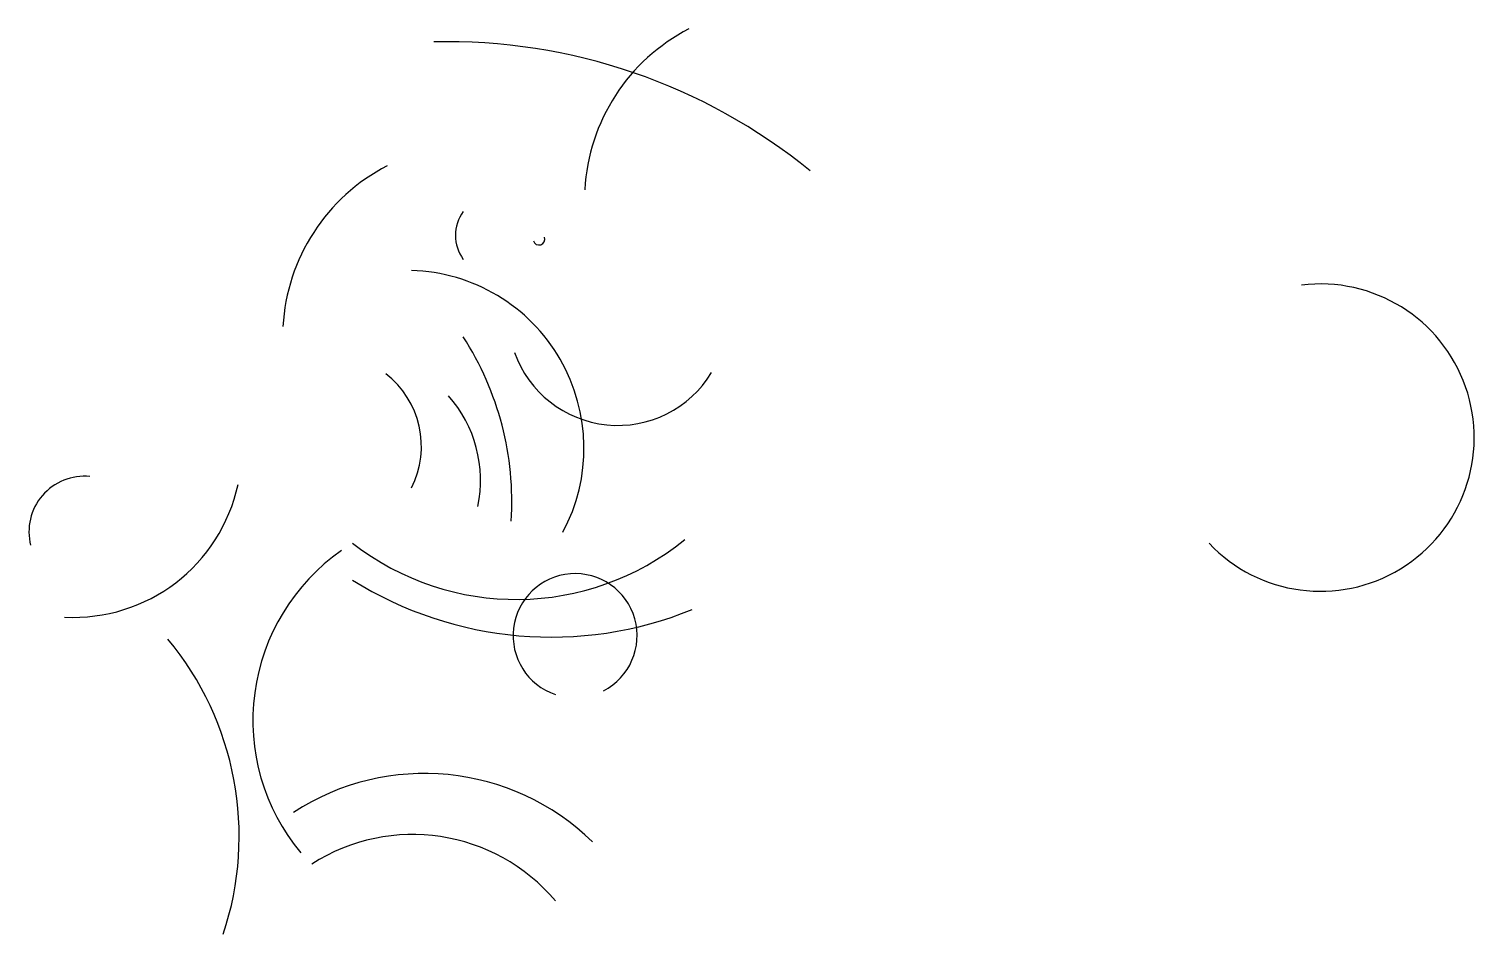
# Model space of a CAD drawing. Header units: inches. Extents: x -3924 to -2753, y -2177 to -1444.
import ezdxf

# ---------------------------------------------------------------- set-up
doc = ezdxf.new("R2010")
doc.units = ezdxf.units.IN
doc.header["$MEASUREMENT"] = 0

msp = doc.modelspace()

# ---------------------------------------------------------------- linework, layer by layer
at = {"color": 2}
for centre in [(-3317.7, -1582.5), (-3562, -1693.4)]:
    msp.add_arc(centre, 156.1, 117.2314, 176.8311, dxfattribs=at)
for centre, radius, start, end in [((-3584.6, -1918.6), 464.5, 50.789, 91.3821), ((-3545.1, -1610.9), 33.1, 144.1159, 215.8841), ((-3510.6, -1613.9), 4.73, 198.475, 18.3469), ((-3618, -1783.1), 143.9, 331.7734, 88.3058), ((-2877.8, -1774.6), 124.4, 223.4618, 97.1798), ((-3779.8, -1826.8), 247.3, 356.4225, 32.7649), ((-3446.7, -1675.9), 88.8, 199.5622, 328.7605), ((-3680.3, -1781.8), 74.6, 333.2508, 52.2323), ((-3661.3, -1809.4), 103.5, 348.3543, 41.5484), ((-3878.5, -1850.9), 45, 84.5335, 193.9884), ((-3887.4, -1783.9), 136.2, 266.9105, 347.9134), ((-3528.9, -1689.6), 216, 232.1231, 309.1483), ((-3574.5, -2003.6), 167.7, 124.9349, 219.7632), ((-3500.7, -1632.8), 303.3, 237.9734, 292.1009), ((-3481.3, -1934.9), 50.2, 297.249, 251.5362), ((-4003.2, -2097.4), 249.9, 341.5441, 39.7243), ((-3603.2, -2241), 194.5, 45.6592, 123.0753), ((-3612.8, -2247), 151.1, 40.0837, 122.7087)]:
    msp.add_arc(centre, radius, start, end)

doc.saveas('drawing.dxf')
